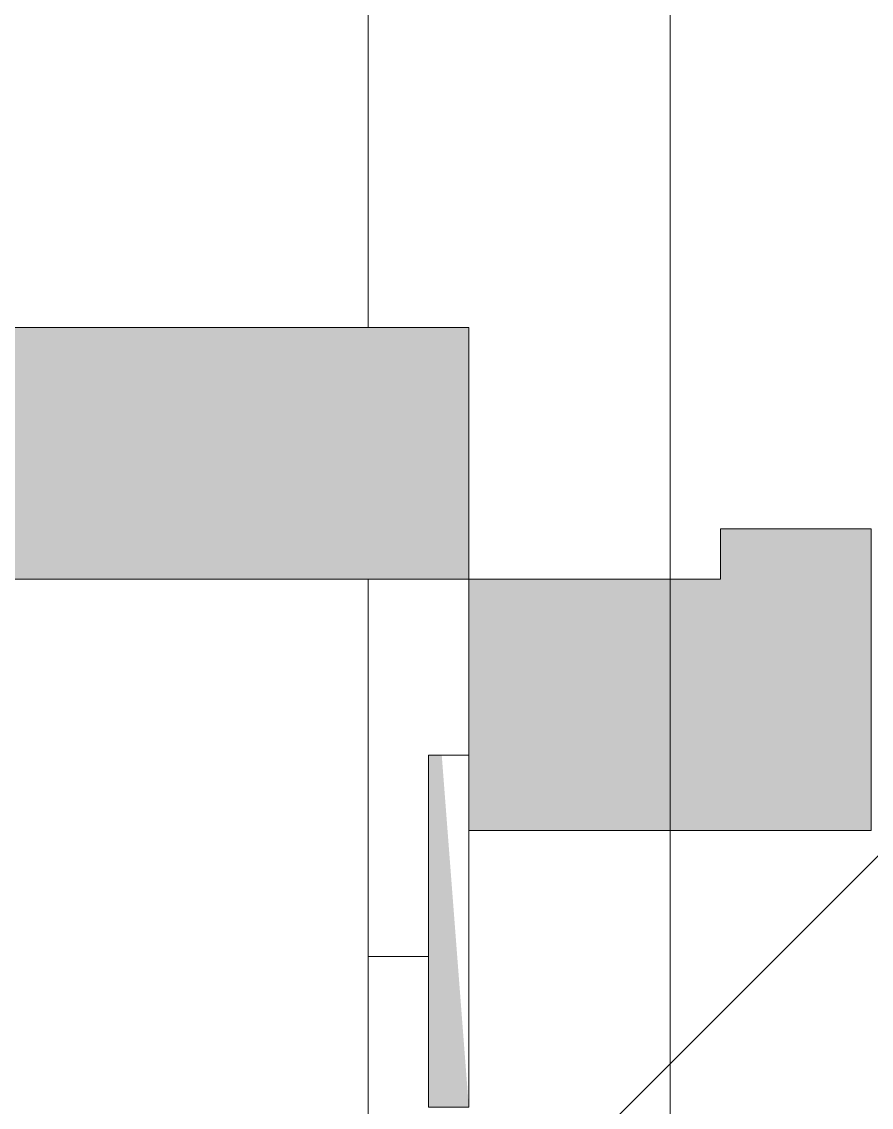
# Model space of a CAD drawing. Header units: millimetres. Extents: x 35861 to 236814, y -8553 to 29000.
# Drawn here: x 143737.6 to 143906.5, y 12070 to 12285.8 of the extents above; entities that cross this region are included whole.
import ezdxf

# ---------------------------------------------------------------- set-up
doc = ezdxf.new("R2010")
doc.units = ezdxf.units.MM
for name, color, linetype, lineweight, true_color in [('A-DOOR-1', 7, 'Continuous', 5, 0xaaaaaa), ('A-DOOR-2', 7, 'Continuous', 5, 0xe2e2e2), ('A-DOOR-FRAM-1', 7, 'Continuous', 5, 0xe2e2e2), ('A-DOOR-FRAM-2', 7, 'Continuous', 5, 0xaaaaaa), ('A-FLOR-1', 7, 'Continuous', 5, 0xaaaaaa)]:
    doc.layers.add(name, color=color, linetype=linetype, lineweight=lineweight, true_color=true_color)
doc.layers.add('I-WALL-4', color=7, linetype='Continuous', lineweight=5)
doc.layers.add('Оси', color=7, linetype='Continuous', lineweight=9)

# ---------------------------------------------------------------- blocks, each defined once
blk = doc.blocks.new('110_Дверь_СКБ_2Ст - Д-2 1450x2100h_Лестничная клетка EIS60-31891763-1_6_2_птичка')
at = {"layer": 'A-DOOR-2'}
blk.add_hatch(color=256, dxfattribs=at).paths.add_polyline_path([(-637.5, 110), (-587.5, 110), (-587.5, 510), (-637.5, 510), (-637.5, 130)])
h = blk.add_hatch(color=256, dxfattribs=at)
h.paths.add_polyline_path([(-687.5, 110), (-687.5, 30), (-627.5, 30), (-627.5, 60), (-637.5, 60), (-637.5, 110), (-657.78, 110)])
h.paths.add_polyline_path([(652.5, 30), (712.5, 30), (712.5, 110), (662.5, 110), (662.5, 60), (652.5, 60), (652.5, 50)])
at = {"layer": 'A-DOOR-FRAM-1'}
blk.add_hatch(color=256, dxfattribs=at).paths.add_polyline_path([(-742.5, 118), (-742.5, 110), (-672.5, 115.38), (-672.5, 118), (-712.5, 118)])
at = {"layer": 'A-DOOR-1'}
for p, q in [((-637.5, 510), (-637.5, 110)), ((-587.5, 110), (-587.5, 510)), ((-637.5, 110), (-587.5, 110))]:
    blk.add_line(p, q, dxfattribs=at)
blk.add_arc((-637.5, 110), 400, 360, 90, dxfattribs=at)
at = {"layer": 'A-DOOR-FRAM-2'}
for p, q in [((-672.5, 118), (-742.5, 118)), ((-742.5, 118), (-742.5, 110)), ((-672.5, 110), (-672.5, 118)), ((-742.5, 110), (-672.5, 110)), ((-637.5, 110), (-687.5, 110)), ((-687.5, 110), (-687.5, 30)), ((-637.5, 60), (-637.5, 110)), ((-627.5, 60), (-637.5, 60)), ((-627.5, 30), (-627.5, 60)), ((-687.5, 30), (-627.5, 30))]:
    blk.add_line(p, q, dxfattribs=at)

msp = doc.modelspace()

# ---------------------------------------------------------------- hatches: boundary and pattern name
at = {"layer": 'I-WALL-4'}
h = msp.add_hatch(dxfattribs=at)
h.set_pattern_fill('FP_73', color=256, style=0, pattern_type=2)
h.set_pattern_definition([(45, (105556.5, 0), (-285.123, 285.123), []), (45, (105841.6, 0), (-285.123, 285.123), [504.031, -100.806, 16.764, -84.042])])
h.paths.add_polyline_path([(143947.49, 11200), (143947.49, 12125), (143826.49, 12125), (143826.49, 11200)])
h.paths.add_polyline_path([(143826.49, 13525), (143947.49, 13525), (143947.49, 15200), (143826.49, 15200), (143826.49, 13550)])

# ---------------------------------------------------------------- linework, layer by layer
at = {"layer": 'A-FLOR-1'}
for p, q in [((143806.49, 13425), (143806.49, 12225)), ((143806.49, 11220), (143806.49, 12175)), ((143806.49, 12100), (143818.49, 12100))]:
    msp.add_line(p, q, dxfattribs=at)
at = {"layer": 'Оси'}
msp.add_line((143866.49, 11299.72), (143866.49, 23799.72), dxfattribs=at)

# ---------------------------------------------------------------- block references
at = {"layer": 'A-DOOR-1', "rotation": 89.99999999999991}
msp.add_blockref('110_Дверь_СКБ_2Ст - Д-2 1450x2100h_Лестничная клетка EIS60-31891763-1_6_2_птичка', (143936.49, 12812.5), dxfattribs=at)

doc.saveas('drawing.dxf')
